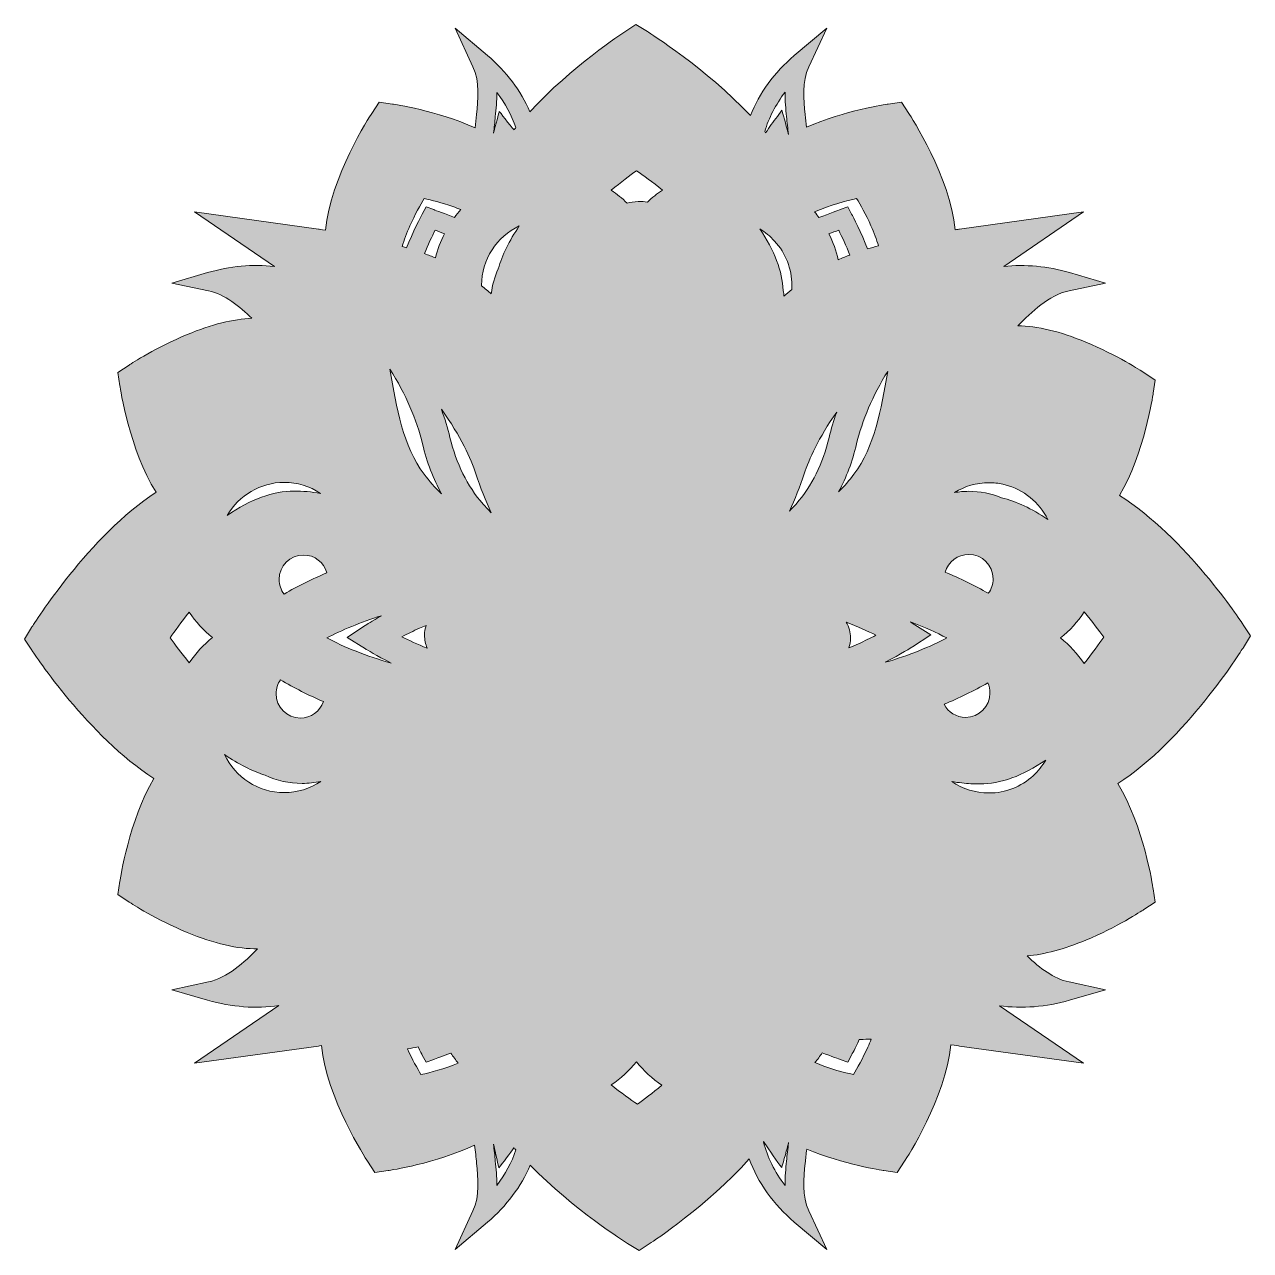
# Model space of a CAD drawing. Header units: millimetres. Extents: x -1261 to 1432, y 277 to 658.
# Drawn here: x 1050.7 to 1431.7, y 276.9 to 657.9 of the extents above; entities that cross this region are included whole.
import ezdxf

# ---------------------------------------------------------------- set-up
doc = ezdxf.new("R2010")
doc.units = ezdxf.units.MM
doc.header["$MEASUREMENT"] = 0
doc.layers.add('Layer 1', color=7, linetype='Continuous')

msp = doc.modelspace()

# ---------------------------------------------------------------- hatches: boundary and pattern name
at = {"layer": 'Layer 1'}
h = msp.add_hatch(color=1, dxfattribs=at)
h.dxf.hatch_style = 2
edge = h.paths.add_edge_path()
edge.add_spline(control_points=[(1429.39, 471.38), (1429.39, 471.38), (1429.39, 471.38), (1429.39, 471.38), (1428.66, 472.51), (1411.55, 498.6), (1390.97, 511.5), (1398.64, 524.6), (1401.32, 542.51), (1401.43, 543.29), (1401.43, 543.29), (1402.03, 547.42), (1402.03, 547.42), (1402.03, 547.42), (1398.54, 549.72), (1398.54, 549.72), (1397.7, 550.27), (1390.08, 555.23), (1380.5, 559.2), (1372.48, 562.53), (1365.39, 564.22), (1359.35, 564.26), (1363.64, 568.52), (1368.97, 573.81), (1375.28, 575.15), (1375.28, 575.15), (1386.65, 577.56), (1386.65, 577.56), (1386.65, 577.56), (1375.48, 580.8), (1375.48, 580.8), (1368.64, 582.79), (1361.68, 583.43), (1355.02, 582.72), (1355.02, 582.72), (1379.76, 599.65), (1379.76, 599.65), (1379.76, 599.65), (1341.27, 594.29), (1341.27, 594.29), (1341.04, 594.25), (1340.56, 594.18), (1339.87, 594.08), (1338.35, 610.57), (1326.03, 629.47), (1325.49, 630.29), (1325.49, 630.29), (1323.19, 633.78), (1323.19, 633.78), (1323.19, 633.78), (1319.05, 633.18), (1319.05, 633.18), (1318.48, 633.09), (1305.59, 631.17), (1293.71, 625.96), (1293.55, 627.28), (1293.42, 628.61), (1293.29, 629.9), (1292.84, 634.45), (1292.27, 640.12), (1294.43, 644.77), (1294.43, 644.77), (1299.99, 656.77), (1299.99, 656.77), (1299.99, 656.77), (1289.9, 648.23), (1289.9, 648.23), (1283.68, 642.97), (1279.01, 636.58), (1276.26, 629.62), (1262.4, 644.33), (1245.01, 655.22), (1244.25, 655.69), (1244.25, 655.69), (1240.7, 657.9), (1240.7, 657.9), (1240.7, 657.9), (1237.2, 655.62), (1237.2, 655.62), (1236.51, 655.17), (1220.76, 644.86), (1207.71, 630.81), (1204.91, 637.31), (1200.4, 643.3), (1194.57, 648.23), (1194.57, 648.23), (1184.48, 656.77), (1184.48, 656.77), (1184.48, 656.77), (1190.04, 644.77), (1190.04, 644.77), (1192.2, 640.12), (1191.63, 634.45), (1191.18, 629.9), (1191.05, 628.61), (1190.91, 627.21), (1190.75, 625.81), (1178.77, 631.13), (1165.63, 633.09), (1165.05, 633.18), (1165.05, 633.18), (1160.91, 633.78), (1160.91, 633.78), (1160.91, 633.78), (1158.61, 630.29), (1158.61, 630.29), (1158.07, 629.46), (1145.69, 610.49), (1144.22, 593.96), (1142.87, 594.17), (1142.07, 594.28), (1142.02, 594.29), (1142.02, 594.29), (1103.55, 599.64), (1103.55, 599.64), (1103.55, 599.64), (1128.32, 582.7), (1128.32, 582.7), (1121.59, 583.45), (1114.53, 582.82), (1107.59, 580.8), (1107.59, 580.8), (1096.42, 577.56), (1096.42, 577.56), (1096.42, 577.56), (1107.8, 575.15), (1107.8, 575.15), (1112.98, 574.04), (1117.51, 570.27), (1121.34, 566.6), (1115.54, 566.38), (1108.8, 564.69), (1101.25, 561.56), (1091.67, 557.59), (1084.04, 552.63), (1083.2, 552.08), (1083.2, 552.08), (1079.71, 549.78), (1079.71, 549.78), (1079.71, 549.78), (1080.32, 545.64), (1080.32, 545.64), (1080.44, 544.81), (1083.29, 525.76), (1091.56, 512.56), (1070.87, 499.15), (1053.62, 471.67), (1052.88, 470.48), (1052.88, 470.48), (1050.67, 466.93), (1050.67, 466.93), (1050.67, 466.93), (1052.95, 463.43), (1052.95, 463.43), (1053.68, 462.32), (1070.55, 436.6), (1090.89, 423.62), (1083.14, 410.5), (1080.43, 392.42), (1080.32, 391.64), (1080.32, 391.64), (1079.71, 387.5), (1079.71, 387.5), (1079.71, 387.5), (1083.2, 385.2), (1083.2, 385.2), (1084.04, 384.65), (1091.66, 379.7), (1101.25, 375.72), (1109.59, 372.26), (1116.95, 370.56), (1123.13, 370.66), (1118.95, 366.52), (1113.82, 361.64), (1107.8, 360.36), (1107.8, 360.36), (1096.42, 357.95), (1096.42, 357.95), (1096.42, 357.95), (1107.59, 354.71), (1107.59, 354.71), (1115.05, 352.54), (1122.58, 351.97), (1129.72, 352.99), (1129.72, 352.99), (1103.55, 335.08), (1103.55, 335.08), (1103.55, 335.08), (1142.03, 340.44), (1142.03, 340.44), (1142.14, 340.46), (1142.45, 340.5), (1142.93, 340.57), (1144.55, 324.15), (1156.75, 305.45), (1157.29, 304.63), (1157.29, 304.63), (1159.59, 301.14), (1159.59, 301.14), (1159.59, 301.14), (1163.73, 301.75), (1163.73, 301.75), (1164.34, 301.84), (1178.28, 303.92), (1190.55, 309.63), (1190.82, 307.68), (1191.02, 305.72), (1191.18, 304.06), (1191.63, 299.51), (1192.2, 293.84), (1190.04, 289.18), (1190.04, 289.18), (1184.48, 277.19), (1184.48, 277.19), (1184.48, 277.19), (1194.57, 285.73), (1194.57, 285.73), (1200.47, 290.72), (1205.02, 296.79), (1207.81, 303.38), (1221.34, 289.6), (1237.39, 279.55), (1238.09, 279.11), (1238.09, 279.11), (1241.64, 276.9), (1241.64, 276.9), (1241.64, 276.9), (1245.15, 279.18), (1245.15, 279.18), (1245.88, 279.66), (1262.61, 290.61), (1275.88, 305.35), (1278.55, 298.07), (1283.46, 291.18), (1289.9, 285.73), (1289.9, 285.73), (1299.99, 277.19), (1299.99, 277.19), (1299.99, 277.19), (1294.43, 289.18), (1294.43, 289.18), (1292.27, 293.84), (1292.84, 299.51), (1293.29, 304.06), (1293.42, 305.35), (1293.57, 306.85), (1293.75, 308.37), (1305.24, 303.6), (1317.2, 301.82), (1317.73, 301.75), (1317.73, 301.75), (1321.87, 301.14), (1321.87, 301.14), (1321.87, 301.14), (1324.16, 304.63), (1324.16, 304.63), (1324.71, 305.46), (1337.04, 324.34), (1338.55, 340.85), (1340.07, 340.61), (1341.05, 340.47), (1341.28, 340.44), (1341.28, 340.44), (1379.75, 335.08), (1379.75, 335.08), (1379.75, 335.08), (1353.64, 352.95), (1353.64, 352.95), (1360.7, 351.99), (1368.13, 352.57), (1375.48, 354.71), (1375.48, 354.71), (1386.65, 357.95), (1386.65, 357.95), (1386.65, 357.95), (1375.28, 360.36), (1375.28, 360.36), (1370.43, 361.39), (1366.28, 364.62), (1362.23, 368.44), (1367.6, 368.91), (1373.73, 370.56), (1380.5, 373.36), (1390.08, 377.34), (1397.7, 382.29), (1398.54, 382.85), (1398.54, 382.85), (1402.03, 385.15), (1402.03, 385.15), (1402.03, 385.15), (1401.43, 389.28), (1401.43, 389.28), (1401.31, 390.1), (1398.5, 408.83), (1390.41, 422.01), (1411.27, 435.33), (1428.72, 463.12), (1429.47, 464.32), (1429.47, 464.32), (1431.67, 467.87), (1431.67, 467.87), (1431.67, 467.87), (1429.39, 471.38), (1429.39, 471.38)], knot_values=[0, 0, 0, 0, 1, 1, 1, 2, 2, 2, 3, 3, 3, 4, 4, 4, 5, 5, 5, 6, 6, 6, 7, 7, 7, 8, 8, 8, 9, 9, 9, 10, 10, 10, 11, 11, 11, 12, 12, 12, 13, 13, 13, 14, 14, 14, 15, 15, 15, 16, 16, 16, 17, 17, 17, 18, 18, 18, 19, 19, 19, 20, 20, 20, 21, 21, 21, 22, 22, 22, 23, 23, 23, 24, 24, 24, 25, 25, 25, 26, 26, 26, 27, 27, 27, 28, 28, 28, 29, 29, 29, 30, 30, 30, 31, 31, 31, 32, 32, 32, 33, 33, 33, 34, 34, 34, 35, 35, 35, 36, 36, 36, 37, 37, 37, 38, 38, 38, 39, 39, 39, 40, 40, 40, 41, 41, 41, 42, 42, 42, 43, 43, 43, 44, 44, 44, 45, 45, 45, 46, 46, 46, 47, 47, 47, 48, 48, 48, 49, 49, 49, 50, 50, 50, 51, 51, 51, 52, 52, 52, 53, 53, 53, 54, 54, 54, 55, 55, 55, 56, 56, 56, 57, 57, 57, 58, 58, 58, 59, 59, 59, 60, 60, 60, 61, 61, 61, 62, 62, 62, 63, 63, 63, 64, 64, 64, 65, 65, 65, 66, 66, 66, 67, 67, 67, 68, 68, 68, 69, 69, 69, 70, 70, 70, 71, 71, 71, 72, 72, 72, 73, 73, 73, 74, 74, 74, 75, 75, 75, 76, 76, 76, 77, 77, 77, 78, 78, 78, 79, 79, 79, 80, 80, 80, 81, 81, 81, 82, 82, 82, 83, 83, 83, 84, 84, 84, 85, 85, 85, 86, 86, 86, 87, 87, 87, 88, 88, 88, 89, 89, 89, 90, 90, 90, 91, 91, 91, 92, 92, 92, 93, 93, 93, 94, 94, 94, 95, 95, 95, 96, 96, 96, 97, 97, 97, 98, 98, 98, 99, 99, 99, 100, 100, 100, 101, 101, 101, 101], degree=3, periodic=1)
edge = h.paths.add_edge_path()
edge.add_spline(control_points=[(1344.11, 493.24), (1348.29, 493.24), (1351.68, 489.84), (1351.68, 485.66), (1351.68, 484.01), (1351.16, 482.44), (1350.18, 481.14), (1345.87, 483.59), (1341.39, 485.79), (1336.82, 487.69), (1337.72, 490.92), (1340.68, 493.24), (1344.11, 493.24)], knot_values=[0, 0, 0, 0, 1, 1, 1, 2, 2, 2, 3, 3, 3, 4, 4, 4, 4], degree=3, periodic=1)
edge = h.paths.add_edge_path()
edge.add_spline(control_points=[(1309.86, 465.47), (1308.87, 465.02), (1307.88, 464.59), (1306.89, 464.18), (1307.2, 465.16), (1307.37, 466.19), (1307.37, 467.24), (1307.37, 469.03), (1306.89, 470.72), (1306.07, 472.18), (1309.54, 470.85), (1312.7, 469.4), (1315.28, 468.11), (1313.5, 467.17), (1311.68, 466.29), (1309.86, 465.47)], knot_values=[0, 0, 0, 0, 1, 1, 1, 2, 2, 2, 3, 3, 3, 4, 4, 4, 5, 5, 5, 5], degree=3, periodic=1)
edge = h.paths.add_edge_path()
edge.add_spline(control_points=[(1336.43, 446.65), (1341.09, 448.58), (1345.66, 450.8), (1350.04, 453.29), (1350.49, 452.31), (1350.72, 451.24), (1350.72, 450.15), (1350.72, 445.97), (1347.33, 442.58), (1343.15, 442.58), (1340.27, 442.58), (1337.71, 444.17), (1336.43, 446.65)], knot_values=[0, 0, 0, 0, 1, 1, 1, 2, 2, 2, 3, 3, 3, 4, 4, 4, 4], degree=3, periodic=1)
edge = h.paths.add_edge_path()
edge.add_spline(control_points=[(1326.63, 464.54), (1326.63, 464.54), (1332.34, 468.28), (1332.34, 468.28), (1332.34, 468.28), (1326.56, 471.9), (1326.56, 471.9), (1326.52, 471.93), (1326.33, 472.04), (1326.02, 472.24), (1330.32, 470.63), (1334.15, 468.88), (1337.33, 467.25), (1332.17, 464.62), (1325.57, 461.76), (1318.1, 459.7), (1323.14, 462.26), (1326.41, 464.39), (1326.63, 464.54)], knot_values=[0, 0, 0, 0, 1, 1, 1, 2, 2, 2, 3, 3, 3, 4, 4, 4, 5, 5, 5, 6, 6, 6, 6], degree=3, periodic=1)
edge = h.paths.add_edge_path()
edge.add_spline(control_points=[(1308.45, 518.16), (1307.03, 516.25), (1305.45, 514.44), (1303.69, 512.71), (1306.1, 517.17), (1307.93, 522.08), (1309.24, 527.54), (1311.01, 534.92), (1314.26, 542.49), (1318.94, 550.11), (1316.92, 538.07), (1314.85, 526.75), (1308.45, 518.16)], knot_values=[0, 0, 0, 0, 1, 1, 1, 2, 2, 2, 3, 3, 3, 4, 4, 4, 4], degree=3, periodic=1)
edge = h.paths.add_edge_path()
edge.add_spline(control_points=[(1303.58, 584.78), (1302.94, 587.57), (1301.96, 590.27), (1300.66, 592.84), (1301.72, 593.25), (1302.78, 593.64), (1303.71, 593.99), (1304.67, 592.05), (1306.12, 589), (1307.16, 586.26), (1305.88, 585.78), (1304.68, 585.28), (1303.58, 584.78)], knot_values=[0, 0, 0, 0, 1, 1, 1, 2, 2, 2, 3, 3, 3, 4, 4, 4, 4], degree=3, periodic=1)
edge = h.paths.add_edge_path()
edge.add_spline(control_points=[(1309.27, 603.84), (1310.43, 601.92), (1312.18, 598.83), (1313.71, 595.38), (1313.71, 595.38), (1313.71, 595.38), (1313.71, 595.38), (1314.7, 593.16), (1315.49, 591.06), (1316.05, 589.12), (1314.89, 588.8), (1313.77, 588.47), (1312.69, 588.14), (1310.88, 592.97), (1308.06, 598.35), (1307.71, 599), (1307.71, 599), (1306.52, 601.25), (1306.52, 601.25), (1306.52, 601.25), (1304.13, 600.37), (1304.13, 600.37), (1303.97, 600.31), (1300.65, 599.09), (1297.57, 597.91), (1297.13, 598.51), (1296.67, 599.09), (1296.2, 599.66), (1301.01, 601.82), (1306.35, 603.19), (1309.27, 603.84)], knot_values=[0, 0, 0, 0, 1, 1, 1, 2, 2, 2, 3, 3, 3, 4, 4, 4, 5, 5, 5, 6, 6, 6, 7, 7, 7, 8, 8, 8, 9, 9, 9, 10, 10, 10, 10], degree=3, periodic=1)
edge = h.paths.add_edge_path()
edge.add_spline(control_points=[(1292.97, 518.29), (1294.47, 522.79), (1297.39, 529.35), (1303.08, 537.45), (1302.14, 534.81), (1301.35, 532.18), (1300.73, 529.58), (1298.76, 521.36), (1295.39, 514.58), (1290.44, 508.87), (1289.8, 508.13), (1289.14, 507.41), (1288.45, 506.71), (1290.1, 510.31), (1291.61, 514.18), (1292.97, 518.29)], knot_values=[0, 0, 0, 0, 1, 1, 1, 2, 2, 2, 3, 3, 3, 4, 4, 4, 5, 5, 5, 5], degree=3, periodic=1)
edge = h.paths.add_edge_path()
edge.add_spline(control_points=[(1287.03, 636.83), (1287, 634.13), (1287.26, 631.55), (1287.48, 629.32), (1287.67, 627.43), (1287.86, 625.58), (1288.11, 623.75), (1288.02, 624.11), (1287.92, 624.47), (1287.82, 624.83), (1287.54, 625.9), (1286.04, 631.33), (1286.04, 631.33), (1286.04, 631.33), (1284.64, 629.31), (1284.64, 629.31), (1284.64, 629.31), (1284.64, 629.31), (1284.64, 629.31), (1283.35, 627.69), (1282.13, 625.99), (1281, 624.26), (1280.9, 624.38), (1280.8, 624.5), (1280.7, 624.62), (1281.97, 628.88), (1284.12, 633.03), (1287.03, 636.83)], knot_values=[0, 0, 0, 0, 1, 1, 1, 2, 2, 2, 3, 3, 3, 4, 4, 4, 5, 5, 5, 6, 6, 6, 7, 7, 7, 8, 8, 8, 9, 9, 9, 9], degree=3, periodic=1)
edge = h.paths.add_edge_path()
edge.add_spline(control_points=[(1283.79, 590.59), (1287.24, 586.83), (1289.14, 581.95), (1289.14, 576.86), (1289.14, 576.41), (1289.12, 575.96), (1289.09, 575.5), (1288.28, 574.84), (1287.49, 574.16), (1286.7, 573.46), (1286.65, 574.03), (1286.57, 574.61), (1286.47, 575.19), (1286.18, 581.24), (1283.72, 587.67), (1279.14, 594.38), (1280.85, 593.36), (1282.42, 592.09), (1283.79, 590.59)], knot_values=[0, 0, 0, 0, 1, 1, 1, 2, 2, 2, 3, 3, 3, 4, 4, 4, 5, 5, 5, 6, 6, 6, 6], degree=3, periodic=1)
edge = h.paths.add_edge_path()
edge.add_spline(control_points=[(1240.86, 612.46), (1242.96, 611), (1245.81, 608.96), (1248.95, 606.47), (1247.27, 605.35), (1245.7, 604.09), (1244.25, 602.72), (1243.38, 602.86), (1242.44, 602.91), (1241.42, 602.85), (1240.1, 602.78), (1238.95, 602.62), (1237.93, 602.4), (1236.42, 603.87), (1234.78, 605.2), (1233.02, 606.39), (1236.06, 608.9), (1238.81, 610.98), (1240.86, 612.46)], knot_values=[0, 0, 0, 0, 1, 1, 1, 2, 2, 2, 3, 3, 3, 4, 4, 4, 5, 5, 5, 6, 6, 6, 6], degree=3, periodic=1)
edge = h.paths.add_edge_path()
edge.add_spline(control_points=[(1175.81, 464.09), (1172.86, 465.27), (1170.18, 466.52), (1167.96, 467.63), (1169.75, 468.56), (1171.56, 469.44), (1173.38, 470.27), (1174.07, 470.58), (1174.76, 470.88), (1175.46, 471.17), (1175.14, 470.19), (1174.98, 469.16), (1174.98, 468.11), (1174.98, 466.7), (1175.27, 465.33), (1175.81, 464.09)], knot_values=[0, 0, 0, 0, 1, 1, 1, 2, 2, 2, 3, 3, 3, 4, 4, 4, 5, 5, 5, 5], degree=3, periodic=1)
edge = h.paths.add_edge_path()
edge.add_spline(control_points=[(1196.99, 629.32), (1197.21, 631.55), (1197.47, 634.13), (1197.44, 636.82), (1200.06, 633.4), (1202.07, 629.68), (1203.37, 625.86), (1203.19, 625.63), (1203, 625.4), (1202.81, 625.17), (1201.57, 626.56), (1198.23, 630.9), (1198.23, 630.9), (1198.23, 630.9), (1196.88, 625.9), (1196.59, 624.83), (1196.54, 624.61), (1196.48, 624.4), (1196.42, 624.18), (1196.64, 625.87), (1196.82, 627.58), (1196.99, 629.32), (1196.99, 629.32), (1196.99, 629.32), (1196.99, 629.32)], knot_values=[0, 0, 0, 0, 1, 1, 1, 2, 2, 2, 3, 3, 3, 4, 4, 4, 5, 5, 5, 6, 6, 6, 7, 7, 7, 8, 8, 8, 8], degree=3, periodic=1)
edge = h.paths.add_edge_path()
edge.add_spline(control_points=[(1204.44, 595.3), (1201.32, 590.71), (1199.12, 586.25), (1197.9, 581.98), (1196.78, 579.5), (1196.05, 576.9), (1195.72, 574.22), (1194.74, 575.07), (1193.74, 575.89), (1192.72, 576.69), (1192.72, 576.74), (1192.72, 576.8), (1192.72, 576.86), (1192.72, 584.82), (1197.45, 592), (1204.44, 595.3)], knot_values=[0, 0, 0, 0, 1, 1, 1, 2, 2, 2, 3, 3, 3, 4, 4, 4, 5, 5, 5, 5], degree=3, periodic=1)
edge = h.paths.add_edge_path()
edge.add_spline(control_points=[(1190.94, 518.29), (1192.38, 513.96), (1193.98, 509.91), (1195.72, 506.16), (1194.83, 507.04), (1193.98, 507.94), (1193.18, 508.87), (1188.22, 514.58), (1184.86, 521.36), (1182.89, 529.58), (1182.2, 532.48), (1181.3, 535.41), (1180.22, 538.35), (1186.3, 529.87), (1189.38, 522.99), (1190.94, 518.29)], knot_values=[0, 0, 0, 0, 1, 1, 1, 2, 2, 2, 3, 3, 3, 4, 4, 4, 5, 5, 5, 5], degree=3, periodic=1)
edge = h.paths.add_edge_path()
edge.add_spline(control_points=[(1178.4, 585.36), (1177.34, 585.81), (1176.2, 586.25), (1174.98, 586.69), (1176.01, 589.31), (1177.37, 592.16), (1178.27, 593.99), (1179.12, 593.68), (1180.14, 593.29), (1181.19, 592.89), (1179.97, 590.49), (1179.04, 587.96), (1178.4, 585.36)], knot_values=[0, 0, 0, 0, 1, 1, 1, 2, 2, 2, 3, 3, 3, 4, 4, 4, 4], degree=3, periodic=1)
edge = h.paths.add_edge_path()
edge.add_spline(control_points=[(1170.43, 595.35), (1171.97, 598.81), (1173.73, 601.91), (1174.89, 603.84), (1177.01, 603.37), (1180.34, 602.54), (1183.77, 601.32), (1184.63, 601.02), (1185.45, 600.71), (1186.24, 600.38), (1185.56, 599.6), (1184.91, 598.79), (1184.29, 597.96), (1181.48, 599.04), (1178.49, 600.14), (1177.86, 600.37), (1177.86, 600.37), (1175.47, 601.25), (1175.47, 601.25), (1175.47, 601.25), (1174.27, 599), (1174.27, 599), (1173.94, 598.38), (1171.24, 593.22), (1169.43, 588.5), (1168.98, 588.63), (1168.52, 588.76), (1168.05, 588.89), (1168.61, 590.89), (1169.41, 593.05), (1170.43, 595.35)], knot_values=[0, 0, 0, 0, 1, 1, 1, 2, 2, 2, 3, 3, 3, 4, 4, 4, 5, 5, 5, 6, 6, 6, 7, 7, 7, 8, 8, 8, 9, 9, 9, 10, 10, 10, 10], degree=3, periodic=1)
edge = h.paths.add_edge_path()
edge.add_spline(control_points=[(1174.38, 527.54), (1174.38, 527.54), (1174.38, 527.54), (1174.38, 527.54), (1175.75, 521.82), (1177.7, 516.69), (1180.29, 512.05), (1178.26, 513.98), (1176.45, 516.01), (1174.85, 518.16), (1168.33, 526.92), (1166.3, 538.51), (1164.25, 550.82), (1169.15, 542.96), (1172.55, 535.16), (1174.38, 527.54)], knot_values=[0, 0, 0, 0, 1, 1, 1, 2, 2, 2, 3, 3, 3, 4, 4, 4, 5, 5, 5, 5], degree=3, periodic=1)
edge = h.paths.add_edge_path()
edge.add_spline(control_points=[(1161.64, 474.17), (1158.62, 472.5), (1156.76, 471.29), (1156.61, 471.2), (1156.61, 471.2), (1150.91, 467.45), (1150.91, 467.45), (1150.91, 467.45), (1156.69, 463.83), (1156.69, 463.83), (1156.9, 463.69), (1159.95, 461.8), (1164.66, 459.47), (1156.87, 461.54), (1149.97, 464.51), (1144.6, 467.26), (1149.19, 469.6), (1155.02, 472.17), (1161.64, 474.17)], knot_values=[0, 0, 0, 0, 1, 1, 1, 2, 2, 2, 3, 3, 3, 4, 4, 4, 5, 5, 5, 6, 6, 6, 6], degree=3, periodic=1)
edge = h.paths.add_edge_path()
edge.add_spline(control_points=[(1144.67, 487.51), (1140.1, 485.58), (1135.62, 483.37), (1131.34, 480.91), (1130.34, 482.22), (1129.81, 483.8), (1129.81, 485.46), (1129.81, 489.64), (1133.2, 493.04), (1137.38, 493.04), (1140.8, 493.04), (1143.76, 490.73), (1144.67, 487.51)], knot_values=[0, 0, 0, 0, 1, 1, 1, 2, 2, 2, 3, 3, 3, 4, 4, 4, 4], degree=3, periodic=1)
edge = h.paths.add_edge_path()
edge.add_spline(control_points=[(1143.57, 447.47), (1142.53, 444.46), (1139.69, 442.38), (1136.42, 442.38), (1132.24, 442.38), (1128.85, 445.77), (1128.85, 449.95), (1128.85, 451.5), (1129.32, 453), (1130.2, 454.26), (1134.47, 451.74), (1138.96, 449.46), (1143.57, 447.47)], knot_values=[0, 0, 0, 0, 1, 1, 1, 2, 2, 2, 3, 3, 3, 4, 4, 4, 4], degree=3, periodic=1)
edge = h.paths.add_edge_path()
edge.add_spline(control_points=[(1142.62, 512.2), (1139.91, 512.68), (1137.16, 512.91), (1134.41, 512.91), (1127.91, 512.91), (1120.96, 510.36), (1113.68, 505.31), (1117.25, 511.56), (1123.95, 515.61), (1131.36, 515.61), (1135.41, 515.61), (1139.32, 514.4), (1142.62, 512.2)], knot_values=[0, 0, 0, 0, 1, 1, 1, 2, 2, 2, 3, 3, 3, 4, 4, 4, 4], degree=3, periodic=1)
edge = h.paths.add_edge_path()
edge.add_spline(control_points=[(1101.88, 459.58), (1099.42, 462.56), (1097.39, 465.26), (1095.94, 467.26), (1097.38, 469.35), (1099.4, 472.16), (1101.85, 475.27), (1103.86, 472.28), (1106.29, 469.64), (1109.1, 467.39), (1106.31, 465.16), (1103.9, 462.54), (1101.88, 459.58)], knot_values=[0, 0, 0, 0, 1, 1, 1, 2, 2, 2, 3, 3, 3, 4, 4, 4, 4], degree=3, periodic=1)
edge = h.paths.add_edge_path()
edge.add_spline(control_points=[(1112.87, 431.01), (1117.18, 428.04), (1121.39, 425.89), (1125.43, 424.61), (1129.04, 422.91), (1132.9, 422.05), (1136.91, 422.05), (1138.87, 422.05), (1140.83, 422.27), (1142.75, 422.7), (1139.41, 420.44), (1135.44, 419.18), (1131.36, 419.18), (1123.34, 419.18), (1116.14, 423.96), (1112.87, 431.01)], knot_values=[0, 0, 0, 0, 1, 1, 1, 2, 2, 2, 3, 3, 3, 4, 4, 4, 5, 5, 5, 5], degree=3, periodic=1)
edge = h.paths.add_edge_path()
edge.add_spline(control_points=[(1173.89, 331.58), (1172.79, 333.41), (1171.14, 336.31), (1169.66, 339.56), (1170.79, 339.74), (1171.9, 339.95), (1172.99, 340.15), (1173.66, 338.8), (1174.16, 337.86), (1174.27, 337.64), (1174.27, 337.64), (1175.47, 335.38), (1175.47, 335.38), (1175.47, 335.38), (1177.87, 336.27), (1177.87, 336.27), (1178.36, 336.45), (1180.69, 337.31), (1183.16, 338.24), (1183.87, 337.16), (1184.64, 336.11), (1185.47, 335.11), (1181.19, 333.35), (1176.75, 332.21), (1173.89, 331.58)], knot_values=[0, 0, 0, 0, 1, 1, 1, 2, 2, 2, 3, 3, 3, 4, 4, 4, 5, 5, 5, 6, 6, 6, 7, 7, 7, 8, 8, 8, 8], degree=3, periodic=1)
edge = h.paths.add_edge_path()
edge.add_spline(control_points=[(1197.44, 297.14), (1197.47, 299.83), (1197.21, 302.41), (1196.99, 304.66), (1196.82, 306.39), (1196.64, 308.15), (1196.41, 309.92), (1196.47, 309.7), (1196.53, 309.47), (1196.59, 309.23), (1196.88, 308.16), (1198.1, 302.57), (1198.1, 302.57), (1199.15, 303.89), (1201.83, 307.44), (1202.78, 308.84), (1202.98, 308.61), (1203.18, 308.37), (1203.38, 308.14), (1202.09, 304.31), (1200.07, 300.57), (1197.44, 297.14)], knot_values=[0, 0, 0, 0, 1, 1, 1, 2, 2, 2, 3, 3, 3, 4, 4, 4, 5, 5, 5, 6, 6, 6, 7, 7, 7, 7], degree=3, periodic=1)
edge = h.paths.add_edge_path()
edge.add_spline(control_points=[(1241.13, 322.35), (1239.02, 323.81), (1236.16, 325.86), (1233, 328.35), (1235.97, 330.36), (1238.59, 332.78), (1240.82, 335.56), (1243.09, 332.73), (1245.75, 330.29), (1248.77, 328.26), (1245.81, 325.81), (1243.13, 323.79), (1241.13, 322.35)], knot_values=[0, 0, 0, 0, 1, 1, 1, 2, 2, 2, 3, 3, 3, 4, 4, 4, 4], degree=3, periodic=1)
edge = h.paths.add_edge_path()
edge.add_spline(control_points=[(1287.48, 304.64), (1287.48, 304.64), (1287.48, 304.64), (1287.48, 304.64), (1287.26, 302.41), (1287, 299.83), (1287.03, 297.13), (1283.82, 301.32), (1281.54, 305.92), (1280.34, 310.64), (1280.37, 310.67), (1280.39, 310.69), (1280.41, 310.72), (1280.53, 310.54), (1280.64, 310.35), (1280.76, 310.17), (1281.96, 308.31), (1284.62, 304.38), (1286, 302.64), (1286, 302.64), (1287.54, 308.16), (1287.82, 309.23), (1287.93, 309.63), (1288.04, 310.03), (1288.14, 310.43), (1287.88, 308.53), (1287.68, 306.6), (1287.48, 304.64)], knot_values=[0, 0, 0, 0, 1, 1, 1, 2, 2, 2, 3, 3, 3, 4, 4, 4, 5, 5, 5, 6, 6, 6, 7, 7, 7, 8, 8, 8, 9, 9, 9, 9], degree=3, periodic=1)
edge = h.paths.add_edge_path()
edge.add_spline(control_points=[(1308.27, 331.57), (1306.15, 332.04), (1302.82, 332.87), (1299.39, 334.09), (1299.39, 334.09), (1299.39, 334.09), (1299.39, 334.09), (1298.32, 334.47), (1297.3, 334.86), (1296.32, 335.28), (1297.12, 336.25), (1297.87, 337.28), (1298.57, 338.34), (1301.39, 337.27), (1304.1, 336.27), (1304.13, 336.26), (1304.13, 336.26), (1306.52, 335.38), (1306.52, 335.38), (1306.52, 335.38), (1307.71, 337.64), (1307.71, 337.64), (1307.78, 337.77), (1308.85, 339.79), (1310.09, 342.42), (1310.21, 342.43), (1310.34, 342.44), (1310.47, 342.45), (1311.56, 342.53), (1312.68, 342.58), (1313.79, 342.61), (1313.47, 341.78), (1313.12, 340.93), (1312.73, 340.07), (1311.19, 336.61), (1309.43, 333.5), (1308.27, 331.57)], knot_values=[0, 0, 0, 0, 1, 1, 1, 2, 2, 2, 3, 3, 3, 4, 4, 4, 5, 5, 5, 6, 6, 6, 7, 7, 7, 8, 8, 8, 9, 9, 9, 10, 10, 10, 11, 11, 11, 12, 12, 12, 12], degree=3, periodic=1)
edge = h.paths.add_edge_path()
edge.add_spline(control_points=[(1364.17, 424.46), (1360.4, 420.99), (1355.5, 419.08), (1350.39, 419.08), (1346.21, 419.08), (1342.2, 420.34), (1338.85, 422.65), (1339.88, 422.45), (1340.93, 422.3), (1341.98, 422.22), (1343.84, 422), (1345.73, 421.89), (1347.58, 421.89), (1353.99, 421.89), (1360.86, 424.38), (1368.04, 429.31), (1367.01, 427.52), (1365.71, 425.88), (1364.17, 424.46)], knot_values=[0, 0, 0, 0, 1, 1, 1, 2, 2, 2, 3, 3, 3, 4, 4, 4, 5, 5, 5, 6, 6, 6, 6], degree=3, periodic=1)
edge = h.paths.add_edge_path()
edge.add_spline(control_points=[(1354.31, 510.82), (1351.06, 512.15), (1347.63, 512.83), (1344.1, 512.83), (1342.63, 512.83), (1341.16, 512.7), (1339.69, 512.45), (1342.87, 514.42), (1346.56, 515.5), (1350.39, 515.5), (1351.84, 515.5), (1353.3, 515.34), (1354.71, 515.03), (1354.95, 514.97), (1355.19, 514.92), (1355.39, 514.87), (1361.18, 513.4), (1366.04, 509.37), (1368.65, 504.11), (1363.7, 507.46), (1358.89, 509.71), (1354.31, 510.82)], knot_values=[0, 0, 0, 0, 1, 1, 1, 2, 2, 2, 3, 3, 3, 4, 4, 4, 5, 5, 5, 6, 6, 6, 7, 7, 7, 7], degree=3, periodic=1)
edge = h.paths.add_edge_path()
edge.add_spline(control_points=[(1379.97, 459.32), (1377.94, 462.34), (1375.49, 465.01), (1372.65, 467.29), (1375.51, 469.58), (1377.98, 472.27), (1380.02, 475.33), (1382.52, 472.31), (1384.58, 469.57), (1386.05, 467.54), (1384.57, 465.4), (1382.49, 462.51), (1379.97, 459.32)], knot_values=[0, 0, 0, 0, 1, 1, 1, 2, 2, 2, 3, 3, 3, 4, 4, 4, 4], degree=3, periodic=1)

# ---------------------------------------------------------------- linework, layer by layer
at = {"layer": 'Layer 1', "lineweight": 0}
for points, knots in [([(1429.39, 471.38), (1429.39, 471.38), (1429.39, 471.38), (1429.39, 471.38), (1428.66, 472.51), (1411.55, 498.6), (1390.97, 511.5), (1398.64, 524.6), (1401.32, 542.51), (1401.43, 543.29), (1401.43, 543.29), (1402.03, 547.42), (1402.03, 547.42), (1402.03, 547.42), (1398.54, 549.72), (1398.54, 549.72), (1397.7, 550.27), (1390.08, 555.23), (1380.5, 559.2), (1372.48, 562.53), (1365.39, 564.22), (1359.35, 564.26), (1363.64, 568.52), (1368.97, 573.81), (1375.28, 575.15), (1375.28, 575.15), (1386.65, 577.56), (1386.65, 577.56), (1386.65, 577.56), (1375.48, 580.8), (1375.48, 580.8), (1368.64, 582.79), (1361.68, 583.43), (1355.02, 582.72), (1355.02, 582.72), (1379.76, 599.65), (1379.76, 599.65), (1379.76, 599.65), (1341.27, 594.29), (1341.27, 594.29), (1341.04, 594.25), (1340.56, 594.18), (1339.87, 594.08), (1338.35, 610.57), (1326.03, 629.47), (1325.49, 630.29), (1325.49, 630.29), (1323.19, 633.78), (1323.19, 633.78), (1323.19, 633.78), (1319.05, 633.18), (1319.05, 633.18), (1318.48, 633.09), (1305.59, 631.17), (1293.71, 625.96), (1293.55, 627.28), (1293.42, 628.61), (1293.29, 629.9), (1292.84, 634.45), (1292.27, 640.12), (1294.43, 644.77), (1294.43, 644.77), (1299.99, 656.77), (1299.99, 656.77), (1299.99, 656.77), (1289.9, 648.23), (1289.9, 648.23), (1283.68, 642.97), (1279.01, 636.58), (1276.26, 629.62), (1262.4, 644.33), (1245.01, 655.22), (1244.25, 655.69), (1244.25, 655.69), (1240.7, 657.9), (1240.7, 657.9), (1240.7, 657.9), (1237.2, 655.62), (1237.2, 655.62), (1236.51, 655.17), (1220.76, 644.86), (1207.71, 630.81), (1204.91, 637.31), (1200.4, 643.3), (1194.57, 648.23), (1194.57, 648.23), (1184.48, 656.77), (1184.48, 656.77), (1184.48, 656.77), (1190.04, 644.77), (1190.04, 644.77), (1192.2, 640.12), (1191.63, 634.45), (1191.18, 629.9), (1191.05, 628.61), (1190.91, 627.21), (1190.75, 625.81), (1178.77, 631.13), (1165.63, 633.09), (1165.05, 633.18), (1165.05, 633.18), (1160.91, 633.78), (1160.91, 633.78), (1160.91, 633.78), (1158.61, 630.29), (1158.61, 630.29), (1158.07, 629.46), (1145.69, 610.49), (1144.22, 593.96), (1142.87, 594.17), (1142.07, 594.28), (1142.02, 594.29), (1142.02, 594.29), (1103.55, 599.64), (1103.55, 599.64), (1103.55, 599.64), (1128.32, 582.7), (1128.32, 582.7), (1121.59, 583.45), (1114.53, 582.82), (1107.59, 580.8), (1107.59, 580.8), (1096.42, 577.56), (1096.42, 577.56), (1096.42, 577.56), (1107.8, 575.15), (1107.8, 575.15), (1112.98, 574.04), (1117.51, 570.27), (1121.34, 566.6), (1115.54, 566.38), (1108.8, 564.69), (1101.25, 561.56), (1091.67, 557.59), (1084.04, 552.63), (1083.2, 552.08), (1083.2, 552.08), (1079.71, 549.78), (1079.71, 549.78), (1079.71, 549.78), (1080.32, 545.64), (1080.32, 545.64), (1080.44, 544.81), (1083.29, 525.76), (1091.56, 512.56), (1070.87, 499.15), (1053.62, 471.67), (1052.88, 470.48), (1052.88, 470.48), (1050.67, 466.93), (1050.67, 466.93), (1050.67, 466.93), (1052.95, 463.43), (1052.95, 463.43), (1053.68, 462.32), (1070.55, 436.6), (1090.89, 423.62), (1083.14, 410.5), (1080.43, 392.42), (1080.32, 391.64), (1080.32, 391.64), (1079.71, 387.5), (1079.71, 387.5), (1079.71, 387.5), (1083.2, 385.2), (1083.2, 385.2), (1084.04, 384.65), (1091.66, 379.7), (1101.25, 375.72), (1109.59, 372.26), (1116.95, 370.56), (1123.13, 370.66), (1118.95, 366.52), (1113.82, 361.64), (1107.8, 360.36), (1107.8, 360.36), (1096.42, 357.95), (1096.42, 357.95), (1096.42, 357.95), (1107.59, 354.71), (1107.59, 354.71), (1115.05, 352.54), (1122.58, 351.97), (1129.72, 352.99), (1129.72, 352.99), (1103.55, 335.08), (1103.55, 335.08), (1103.55, 335.08), (1142.03, 340.44), (1142.03, 340.44), (1142.14, 340.46), (1142.45, 340.5), (1142.93, 340.57), (1144.55, 324.15), (1156.75, 305.45), (1157.29, 304.63), (1157.29, 304.63), (1159.59, 301.14), (1159.59, 301.14), (1159.59, 301.14), (1163.73, 301.75), (1163.73, 301.75), (1164.34, 301.84), (1178.28, 303.92), (1190.55, 309.63), (1190.82, 307.68), (1191.02, 305.72), (1191.18, 304.06), (1191.63, 299.51), (1192.2, 293.84), (1190.04, 289.18), (1190.04, 289.18), (1184.48, 277.19), (1184.48, 277.19), (1184.48, 277.19), (1194.57, 285.73), (1194.57, 285.73), (1200.47, 290.72), (1205.02, 296.79), (1207.81, 303.38), (1221.34, 289.6), (1237.39, 279.55), (1238.09, 279.11), (1238.09, 279.11), (1241.64, 276.9), (1241.64, 276.9), (1241.64, 276.9), (1245.15, 279.18), (1245.15, 279.18), (1245.88, 279.66), (1262.61, 290.61), (1275.88, 305.35), (1278.55, 298.07), (1283.46, 291.18), (1289.9, 285.73), (1289.9, 285.73), (1299.99, 277.19), (1299.99, 277.19), (1299.99, 277.19), (1294.43, 289.18), (1294.43, 289.18), (1292.27, 293.84), (1292.84, 299.51), (1293.29, 304.06), (1293.42, 305.35), (1293.57, 306.85), (1293.75, 308.37), (1305.24, 303.6), (1317.2, 301.82), (1317.73, 301.75), (1317.73, 301.75), (1321.87, 301.14), (1321.87, 301.14), (1321.87, 301.14), (1324.16, 304.63), (1324.16, 304.63), (1324.71, 305.46), (1337.04, 324.34), (1338.55, 340.85), (1340.07, 340.61), (1341.05, 340.47), (1341.28, 340.44), (1341.28, 340.44), (1379.75, 335.08), (1379.75, 335.08), (1379.75, 335.08), (1353.64, 352.95), (1353.64, 352.95), (1360.7, 351.99), (1368.13, 352.57), (1375.48, 354.71), (1375.48, 354.71), (1386.65, 357.95), (1386.65, 357.95), (1386.65, 357.95), (1375.28, 360.36), (1375.28, 360.36), (1370.43, 361.39), (1366.28, 364.62), (1362.23, 368.44), (1367.6, 368.91), (1373.73, 370.56), (1380.5, 373.36), (1390.08, 377.34), (1397.7, 382.29), (1398.54, 382.85), (1398.54, 382.85), (1402.03, 385.15), (1402.03, 385.15), (1402.03, 385.15), (1401.43, 389.28), (1401.43, 389.28), (1401.31, 390.1), (1398.5, 408.83), (1390.41, 422.01), (1411.27, 435.33), (1428.72, 463.12), (1429.47, 464.32), (1429.47, 464.32), (1431.67, 467.87), (1431.67, 467.87), (1431.67, 467.87), (1429.39, 471.38), (1429.39, 471.38)], [0, 0, 0, 0, 1, 1, 1, 2, 2, 2, 3, 3, 3, 4, 4, 4, 5, 5, 5, 6, 6, 6, 7, 7, 7, 8, 8, 8, 9, 9, 9, 10, 10, 10, 11, 11, 11, 12, 12, 12, 13, 13, 13, 14, 14, 14, 15, 15, 15, 16, 16, 16, 17, 17, 17, 18, 18, 18, 19, 19, 19, 20, 20, 20, 21, 21, 21, 22, 22, 22, 23, 23, 23, 24, 24, 24, 25, 25, 25, 26, 26, 26, 27, 27, 27, 28, 28, 28, 29, 29, 29, 30, 30, 30, 31, 31, 31, 32, 32, 32, 33, 33, 33, 34, 34, 34, 35, 35, 35, 36, 36, 36, 37, 37, 37, 38, 38, 38, 39, 39, 39, 40, 40, 40, 41, 41, 41, 42, 42, 42, 43, 43, 43, 44, 44, 44, 45, 45, 45, 46, 46, 46, 47, 47, 47, 48, 48, 48, 49, 49, 49, 50, 50, 50, 51, 51, 51, 52, 52, 52, 53, 53, 53, 54, 54, 54, 55, 55, 55, 56, 56, 56, 57, 57, 57, 58, 58, 58, 59, 59, 59, 60, 60, 60, 61, 61, 61, 62, 62, 62, 63, 63, 63, 64, 64, 64, 65, 65, 65, 66, 66, 66, 67, 67, 67, 68, 68, 68, 69, 69, 69, 70, 70, 70, 71, 71, 71, 72, 72, 72, 73, 73, 73, 74, 74, 74, 75, 75, 75, 76, 76, 76, 77, 77, 77, 78, 78, 78, 79, 79, 79, 80, 80, 80, 81, 81, 81, 82, 82, 82, 83, 83, 83, 84, 84, 84, 85, 85, 85, 86, 86, 86, 87, 87, 87, 88, 88, 88, 89, 89, 89, 90, 90, 90, 91, 91, 91, 92, 92, 92, 93, 93, 93, 94, 94, 94, 95, 95, 95, 96, 96, 96, 97, 97, 97, 98, 98, 98, 99, 99, 99, 100, 100, 100, 101, 101, 101, 101]), ([(1196.99, 629.32), (1197.21, 631.55), (1197.47, 634.13), (1197.44, 636.82), (1200.06, 633.4), (1202.07, 629.68), (1203.37, 625.86), (1203.19, 625.63), (1203, 625.4), (1202.81, 625.17), (1201.57, 626.56), (1198.23, 630.9), (1198.23, 630.9), (1198.23, 630.9), (1196.88, 625.9), (1196.59, 624.83), (1196.54, 624.61), (1196.48, 624.4), (1196.42, 624.18), (1196.64, 625.87), (1196.82, 627.58), (1196.99, 629.32), (1196.99, 629.32), (1196.99, 629.32), (1196.99, 629.32)], [0, 0, 0, 0, 1, 1, 1, 2, 2, 2, 3, 3, 3, 4, 4, 4, 5, 5, 5, 6, 6, 6, 7, 7, 7, 8, 8, 8, 8]), ([(1287.03, 636.83), (1287, 634.13), (1287.26, 631.55), (1287.48, 629.32), (1287.67, 627.43), (1287.86, 625.58), (1288.11, 623.75), (1288.02, 624.11), (1287.92, 624.47), (1287.82, 624.83), (1287.54, 625.9), (1286.04, 631.33), (1286.04, 631.33), (1286.04, 631.33), (1284.64, 629.31), (1284.64, 629.31), (1284.64, 629.31), (1284.64, 629.31), (1284.64, 629.31), (1283.35, 627.69), (1282.13, 625.99), (1281, 624.26), (1280.9, 624.38), (1280.8, 624.5), (1280.7, 624.62), (1281.97, 628.88), (1284.12, 633.03), (1287.03, 636.83)], [0, 0, 0, 0, 1, 1, 1, 2, 2, 2, 3, 3, 3, 4, 4, 4, 5, 5, 5, 6, 6, 6, 7, 7, 7, 8, 8, 8, 9, 9, 9, 9]), ([(1240.86, 612.46), (1242.96, 611), (1245.81, 608.96), (1248.95, 606.47), (1247.27, 605.35), (1245.7, 604.09), (1244.25, 602.72), (1243.38, 602.86), (1242.44, 602.91), (1241.42, 602.85), (1240.1, 602.78), (1238.95, 602.62), (1237.93, 602.4), (1236.42, 603.87), (1234.78, 605.2), (1233.02, 606.39), (1236.06, 608.9), (1238.81, 610.98), (1240.86, 612.46)], [0, 0, 0, 0, 1, 1, 1, 2, 2, 2, 3, 3, 3, 4, 4, 4, 5, 5, 5, 6, 6, 6, 6]), ([(1170.43, 595.35), (1171.97, 598.81), (1173.73, 601.91), (1174.89, 603.84), (1177.01, 603.37), (1180.34, 602.54), (1183.77, 601.32), (1184.63, 601.02), (1185.45, 600.71), (1186.24, 600.38), (1185.56, 599.6), (1184.91, 598.79), (1184.29, 597.96), (1181.48, 599.04), (1178.49, 600.14), (1177.86, 600.37), (1177.86, 600.37), (1175.47, 601.25), (1175.47, 601.25), (1175.47, 601.25), (1174.27, 599), (1174.27, 599), (1173.94, 598.38), (1171.24, 593.22), (1169.43, 588.5), (1168.98, 588.63), (1168.52, 588.76), (1168.05, 588.89), (1168.61, 590.89), (1169.41, 593.05), (1170.43, 595.35)], [0, 0, 0, 0, 1, 1, 1, 2, 2, 2, 3, 3, 3, 4, 4, 4, 5, 5, 5, 6, 6, 6, 7, 7, 7, 8, 8, 8, 9, 9, 9, 10, 10, 10, 10]), ([(1309.27, 603.84), (1310.43, 601.92), (1312.18, 598.83), (1313.71, 595.38), (1313.71, 595.38), (1313.71, 595.38), (1313.71, 595.38), (1314.7, 593.16), (1315.49, 591.06), (1316.05, 589.12), (1314.89, 588.8), (1313.77, 588.47), (1312.69, 588.14), (1310.88, 592.97), (1308.06, 598.35), (1307.71, 599), (1307.71, 599), (1306.52, 601.25), (1306.52, 601.25), (1306.52, 601.25), (1304.13, 600.37), (1304.13, 600.37), (1303.97, 600.31), (1300.65, 599.09), (1297.57, 597.91), (1297.13, 598.51), (1296.67, 599.09), (1296.2, 599.66), (1301.01, 601.82), (1306.35, 603.19), (1309.27, 603.84)], [0, 0, 0, 0, 1, 1, 1, 2, 2, 2, 3, 3, 3, 4, 4, 4, 5, 5, 5, 6, 6, 6, 7, 7, 7, 8, 8, 8, 9, 9, 9, 10, 10, 10, 10]), ([(1204.44, 595.3), (1201.32, 590.71), (1199.12, 586.25), (1197.9, 581.98), (1196.78, 579.5), (1196.05, 576.9), (1195.72, 574.22), (1194.74, 575.07), (1193.74, 575.89), (1192.72, 576.69), (1192.72, 576.74), (1192.72, 576.8), (1192.72, 576.86), (1192.72, 584.82), (1197.45, 592), (1204.44, 595.3)], [0, 0, 0, 0, 1, 1, 1, 2, 2, 2, 3, 3, 3, 4, 4, 4, 5, 5, 5, 5]), ([(1283.79, 590.59), (1287.24, 586.83), (1289.14, 581.95), (1289.14, 576.86), (1289.14, 576.41), (1289.12, 575.96), (1289.09, 575.5), (1288.28, 574.84), (1287.49, 574.16), (1286.7, 573.46), (1286.65, 574.03), (1286.57, 574.61), (1286.47, 575.19), (1286.18, 581.24), (1283.72, 587.67), (1279.14, 594.38), (1280.85, 593.36), (1282.42, 592.09), (1283.79, 590.59)], [0, 0, 0, 0, 1, 1, 1, 2, 2, 2, 3, 3, 3, 4, 4, 4, 5, 5, 5, 6, 6, 6, 6]), ([(1178.4, 585.36), (1177.34, 585.81), (1176.2, 586.25), (1174.98, 586.69), (1176.01, 589.31), (1177.37, 592.16), (1178.27, 593.99), (1179.12, 593.68), (1180.14, 593.29), (1181.19, 592.89), (1179.97, 590.49), (1179.04, 587.96), (1178.4, 585.36)], [0, 0, 0, 0, 1, 1, 1, 2, 2, 2, 3, 3, 3, 4, 4, 4, 4]), ([(1303.58, 584.78), (1302.94, 587.57), (1301.96, 590.27), (1300.66, 592.84), (1301.72, 593.25), (1302.78, 593.64), (1303.71, 593.99), (1304.67, 592.05), (1306.12, 589), (1307.16, 586.26), (1305.88, 585.78), (1304.68, 585.28), (1303.58, 584.78)], [0, 0, 0, 0, 1, 1, 1, 2, 2, 2, 3, 3, 3, 4, 4, 4, 4]), ([(1174.38, 527.54), (1174.38, 527.54), (1174.38, 527.54), (1174.38, 527.54), (1175.75, 521.82), (1177.7, 516.69), (1180.29, 512.05), (1178.26, 513.98), (1176.45, 516.01), (1174.85, 518.16), (1168.33, 526.92), (1166.3, 538.51), (1164.25, 550.82), (1169.15, 542.96), (1172.55, 535.16), (1174.38, 527.54)], [0, 0, 0, 0, 1, 1, 1, 2, 2, 2, 3, 3, 3, 4, 4, 4, 5, 5, 5, 5]), ([(1308.45, 518.16), (1307.03, 516.25), (1305.45, 514.44), (1303.69, 512.71), (1306.1, 517.17), (1307.93, 522.08), (1309.24, 527.54), (1311.01, 534.92), (1314.26, 542.49), (1318.94, 550.11), (1316.92, 538.07), (1314.85, 526.75), (1308.45, 518.16)], [0, 0, 0, 0, 1, 1, 1, 2, 2, 2, 3, 3, 3, 4, 4, 4, 4]), ([(1190.94, 518.29), (1192.38, 513.96), (1193.98, 509.91), (1195.72, 506.16), (1194.83, 507.04), (1193.98, 507.94), (1193.18, 508.87), (1188.22, 514.58), (1184.86, 521.36), (1182.89, 529.58), (1182.2, 532.48), (1181.3, 535.41), (1180.22, 538.35), (1186.3, 529.87), (1189.38, 522.99), (1190.94, 518.29)], [0, 0, 0, 0, 1, 1, 1, 2, 2, 2, 3, 3, 3, 4, 4, 4, 5, 5, 5, 5]), ([(1292.97, 518.29), (1294.47, 522.79), (1297.39, 529.35), (1303.08, 537.45), (1302.14, 534.81), (1301.35, 532.18), (1300.73, 529.58), (1298.76, 521.36), (1295.39, 514.58), (1290.44, 508.87), (1289.8, 508.13), (1289.14, 507.41), (1288.45, 506.71), (1290.1, 510.31), (1291.61, 514.18), (1292.97, 518.29)], [0, 0, 0, 0, 1, 1, 1, 2, 2, 2, 3, 3, 3, 4, 4, 4, 5, 5, 5, 5]), ([(1142.62, 512.2), (1139.91, 512.68), (1137.16, 512.91), (1134.41, 512.91), (1127.91, 512.91), (1120.96, 510.36), (1113.68, 505.31), (1117.25, 511.56), (1123.95, 515.61), (1131.36, 515.61), (1135.41, 515.61), (1139.32, 514.4), (1142.62, 512.2)], [0, 0, 0, 0, 1, 1, 1, 2, 2, 2, 3, 3, 3, 4, 4, 4, 4]), ([(1354.31, 510.82), (1351.06, 512.15), (1347.63, 512.83), (1344.1, 512.83), (1342.63, 512.83), (1341.16, 512.7), (1339.69, 512.45), (1342.87, 514.42), (1346.56, 515.5), (1350.39, 515.5), (1351.84, 515.5), (1353.3, 515.34), (1354.71, 515.03), (1354.95, 514.97), (1355.19, 514.92), (1355.39, 514.87), (1361.18, 513.4), (1366.04, 509.37), (1368.65, 504.11), (1363.7, 507.46), (1358.89, 509.71), (1354.31, 510.82)], [0, 0, 0, 0, 1, 1, 1, 2, 2, 2, 3, 3, 3, 4, 4, 4, 5, 5, 5, 6, 6, 6, 7, 7, 7, 7]), ([(1144.67, 487.51), (1140.1, 485.58), (1135.62, 483.37), (1131.34, 480.91), (1130.34, 482.22), (1129.81, 483.8), (1129.81, 485.46), (1129.81, 489.64), (1133.2, 493.04), (1137.38, 493.04), (1140.8, 493.04), (1143.76, 490.73), (1144.67, 487.51)], [0, 0, 0, 0, 1, 1, 1, 2, 2, 2, 3, 3, 3, 4, 4, 4, 4]), ([(1344.11, 493.24), (1348.29, 493.24), (1351.68, 489.84), (1351.68, 485.66), (1351.68, 484.01), (1351.16, 482.44), (1350.18, 481.14), (1345.87, 483.59), (1341.39, 485.79), (1336.82, 487.69), (1337.72, 490.92), (1340.68, 493.24), (1344.11, 493.24)], [0, 0, 0, 0, 1, 1, 1, 2, 2, 2, 3, 3, 3, 4, 4, 4, 4]), ([(1101.88, 459.58), (1099.42, 462.56), (1097.39, 465.26), (1095.94, 467.26), (1097.38, 469.35), (1099.4, 472.16), (1101.85, 475.27), (1103.86, 472.28), (1106.29, 469.64), (1109.1, 467.39), (1106.31, 465.16), (1103.9, 462.54), (1101.88, 459.58)], [0, 0, 0, 0, 1, 1, 1, 2, 2, 2, 3, 3, 3, 4, 4, 4, 4]), ([(1161.64, 474.17), (1158.62, 472.5), (1156.76, 471.29), (1156.61, 471.2), (1156.61, 471.2), (1150.91, 467.45), (1150.91, 467.45), (1150.91, 467.45), (1156.69, 463.83), (1156.69, 463.83), (1156.9, 463.69), (1159.95, 461.8), (1164.66, 459.47), (1156.87, 461.54), (1149.97, 464.51), (1144.6, 467.26), (1149.19, 469.6), (1155.02, 472.17), (1161.64, 474.17)], [0, 0, 0, 0, 1, 1, 1, 2, 2, 2, 3, 3, 3, 4, 4, 4, 5, 5, 5, 6, 6, 6, 6]), ([(1379.97, 459.32), (1377.94, 462.34), (1375.49, 465.01), (1372.65, 467.29), (1375.51, 469.58), (1377.98, 472.27), (1380.02, 475.33), (1382.52, 472.31), (1384.58, 469.57), (1386.05, 467.54), (1384.57, 465.4), (1382.49, 462.51), (1379.97, 459.32)], [0, 0, 0, 0, 1, 1, 1, 2, 2, 2, 3, 3, 3, 4, 4, 4, 4]), ([(1175.81, 464.09), (1172.86, 465.27), (1170.18, 466.52), (1167.96, 467.63), (1169.75, 468.56), (1171.56, 469.44), (1173.38, 470.27), (1174.07, 470.58), (1174.76, 470.88), (1175.46, 471.17), (1175.14, 470.19), (1174.98, 469.16), (1174.98, 468.11), (1174.98, 466.7), (1175.27, 465.33), (1175.81, 464.09)], [0, 0, 0, 0, 1, 1, 1, 2, 2, 2, 3, 3, 3, 4, 4, 4, 5, 5, 5, 5]), ([(1309.86, 465.47), (1308.87, 465.02), (1307.88, 464.59), (1306.89, 464.18), (1307.2, 465.16), (1307.37, 466.19), (1307.37, 467.24), (1307.37, 469.03), (1306.89, 470.72), (1306.07, 472.18), (1309.54, 470.85), (1312.7, 469.4), (1315.28, 468.11), (1313.5, 467.17), (1311.68, 466.29), (1309.86, 465.47)], [0, 0, 0, 0, 1, 1, 1, 2, 2, 2, 3, 3, 3, 4, 4, 4, 5, 5, 5, 5]), ([(1326.63, 464.54), (1326.63, 464.54), (1332.34, 468.28), (1332.34, 468.28), (1332.34, 468.28), (1326.56, 471.9), (1326.56, 471.9), (1326.52, 471.93), (1326.33, 472.04), (1326.02, 472.24), (1330.32, 470.63), (1334.15, 468.88), (1337.33, 467.25), (1332.17, 464.62), (1325.57, 461.76), (1318.1, 459.7), (1323.14, 462.26), (1326.41, 464.39), (1326.63, 464.54)], [0, 0, 0, 0, 1, 1, 1, 2, 2, 2, 3, 3, 3, 4, 4, 4, 5, 5, 5, 6, 6, 6, 6]), ([(1143.57, 447.47), (1142.53, 444.46), (1139.69, 442.38), (1136.42, 442.38), (1132.24, 442.38), (1128.85, 445.77), (1128.85, 449.95), (1128.85, 451.5), (1129.32, 453), (1130.2, 454.26), (1134.47, 451.74), (1138.96, 449.46), (1143.57, 447.47)], [0, 0, 0, 0, 1, 1, 1, 2, 2, 2, 3, 3, 3, 4, 4, 4, 4]), ([(1336.43, 446.65), (1341.09, 448.58), (1345.66, 450.8), (1350.04, 453.29), (1350.49, 452.31), (1350.72, 451.24), (1350.72, 450.15), (1350.72, 445.97), (1347.33, 442.58), (1343.15, 442.58), (1340.27, 442.58), (1337.71, 444.17), (1336.43, 446.65)], [0, 0, 0, 0, 1, 1, 1, 2, 2, 2, 3, 3, 3, 4, 4, 4, 4]), ([(1112.87, 431.01), (1117.18, 428.04), (1121.39, 425.89), (1125.43, 424.61), (1129.04, 422.91), (1132.9, 422.05), (1136.91, 422.05), (1138.87, 422.05), (1140.83, 422.27), (1142.75, 422.7), (1139.41, 420.44), (1135.44, 419.18), (1131.36, 419.18), (1123.34, 419.18), (1116.14, 423.96), (1112.87, 431.01)], [0, 0, 0, 0, 1, 1, 1, 2, 2, 2, 3, 3, 3, 4, 4, 4, 5, 5, 5, 5]), ([(1364.17, 424.46), (1360.4, 420.99), (1355.5, 419.08), (1350.39, 419.08), (1346.21, 419.08), (1342.2, 420.34), (1338.85, 422.65), (1339.88, 422.45), (1340.93, 422.3), (1341.98, 422.22), (1343.84, 422), (1345.73, 421.89), (1347.58, 421.89), (1353.99, 421.89), (1360.86, 424.38), (1368.04, 429.31), (1367.01, 427.52), (1365.71, 425.88), (1364.17, 424.46)], [0, 0, 0, 0, 1, 1, 1, 2, 2, 2, 3, 3, 3, 4, 4, 4, 5, 5, 5, 6, 6, 6, 6]), ([(1173.89, 331.58), (1172.79, 333.41), (1171.14, 336.31), (1169.66, 339.56), (1170.79, 339.74), (1171.9, 339.95), (1172.99, 340.15), (1173.66, 338.8), (1174.16, 337.86), (1174.27, 337.64), (1174.27, 337.64), (1175.47, 335.38), (1175.47, 335.38), (1175.47, 335.38), (1177.87, 336.27), (1177.87, 336.27), (1178.36, 336.45), (1180.69, 337.31), (1183.16, 338.24), (1183.87, 337.16), (1184.64, 336.11), (1185.47, 335.11), (1181.19, 333.35), (1176.75, 332.21), (1173.89, 331.58)], [0, 0, 0, 0, 1, 1, 1, 2, 2, 2, 3, 3, 3, 4, 4, 4, 5, 5, 5, 6, 6, 6, 7, 7, 7, 8, 8, 8, 8]), ([(1308.27, 331.57), (1306.15, 332.04), (1302.82, 332.87), (1299.39, 334.09), (1299.39, 334.09), (1299.39, 334.09), (1299.39, 334.09), (1298.32, 334.47), (1297.3, 334.86), (1296.32, 335.28), (1297.12, 336.25), (1297.87, 337.28), (1298.57, 338.34), (1301.39, 337.27), (1304.1, 336.27), (1304.13, 336.26), (1304.13, 336.26), (1306.52, 335.38), (1306.52, 335.38), (1306.52, 335.38), (1307.71, 337.64), (1307.71, 337.64), (1307.78, 337.77), (1308.85, 339.79), (1310.09, 342.42), (1310.21, 342.43), (1310.34, 342.44), (1310.47, 342.45), (1311.56, 342.53), (1312.68, 342.58), (1313.79, 342.61), (1313.47, 341.78), (1313.12, 340.93), (1312.73, 340.07), (1311.19, 336.61), (1309.43, 333.5), (1308.27, 331.57)], [0, 0, 0, 0, 1, 1, 1, 2, 2, 2, 3, 3, 3, 4, 4, 4, 5, 5, 5, 6, 6, 6, 7, 7, 7, 8, 8, 8, 9, 9, 9, 10, 10, 10, 11, 11, 11, 12, 12, 12, 12]), ([(1241.13, 322.35), (1239.02, 323.81), (1236.16, 325.86), (1233, 328.35), (1235.97, 330.36), (1238.59, 332.78), (1240.82, 335.56), (1243.09, 332.73), (1245.75, 330.29), (1248.77, 328.26), (1245.81, 325.81), (1243.13, 323.79), (1241.13, 322.35)], [0, 0, 0, 0, 1, 1, 1, 2, 2, 2, 3, 3, 3, 4, 4, 4, 4]), ([(1197.44, 297.14), (1197.47, 299.83), (1197.21, 302.41), (1196.99, 304.66), (1196.82, 306.39), (1196.64, 308.15), (1196.41, 309.92), (1196.47, 309.7), (1196.53, 309.47), (1196.59, 309.23), (1196.88, 308.16), (1198.1, 302.57), (1198.1, 302.57), (1199.15, 303.89), (1201.83, 307.44), (1202.78, 308.84), (1202.98, 308.61), (1203.18, 308.37), (1203.38, 308.14), (1202.09, 304.31), (1200.07, 300.57), (1197.44, 297.14)], [0, 0, 0, 0, 1, 1, 1, 2, 2, 2, 3, 3, 3, 4, 4, 4, 5, 5, 5, 6, 6, 6, 7, 7, 7, 7]), ([(1287.48, 304.64), (1287.48, 304.64), (1287.48, 304.64), (1287.48, 304.64), (1287.26, 302.41), (1287, 299.83), (1287.03, 297.13), (1283.82, 301.32), (1281.54, 305.92), (1280.34, 310.64), (1280.37, 310.67), (1280.39, 310.69), (1280.41, 310.72), (1280.53, 310.54), (1280.64, 310.35), (1280.76, 310.17), (1281.96, 308.31), (1284.62, 304.38), (1286, 302.64), (1286, 302.64), (1287.54, 308.16), (1287.82, 309.23), (1287.93, 309.63), (1288.04, 310.03), (1288.14, 310.43), (1287.88, 308.53), (1287.68, 306.6), (1287.48, 304.64)], [0, 0, 0, 0, 1, 1, 1, 2, 2, 2, 3, 3, 3, 4, 4, 4, 5, 5, 5, 6, 6, 6, 7, 7, 7, 8, 8, 8, 9, 9, 9, 9])]:
    msp.add_open_spline(points, degree=3, knots=knots, dxfattribs=at)

doc.saveas('drawing.dxf')
